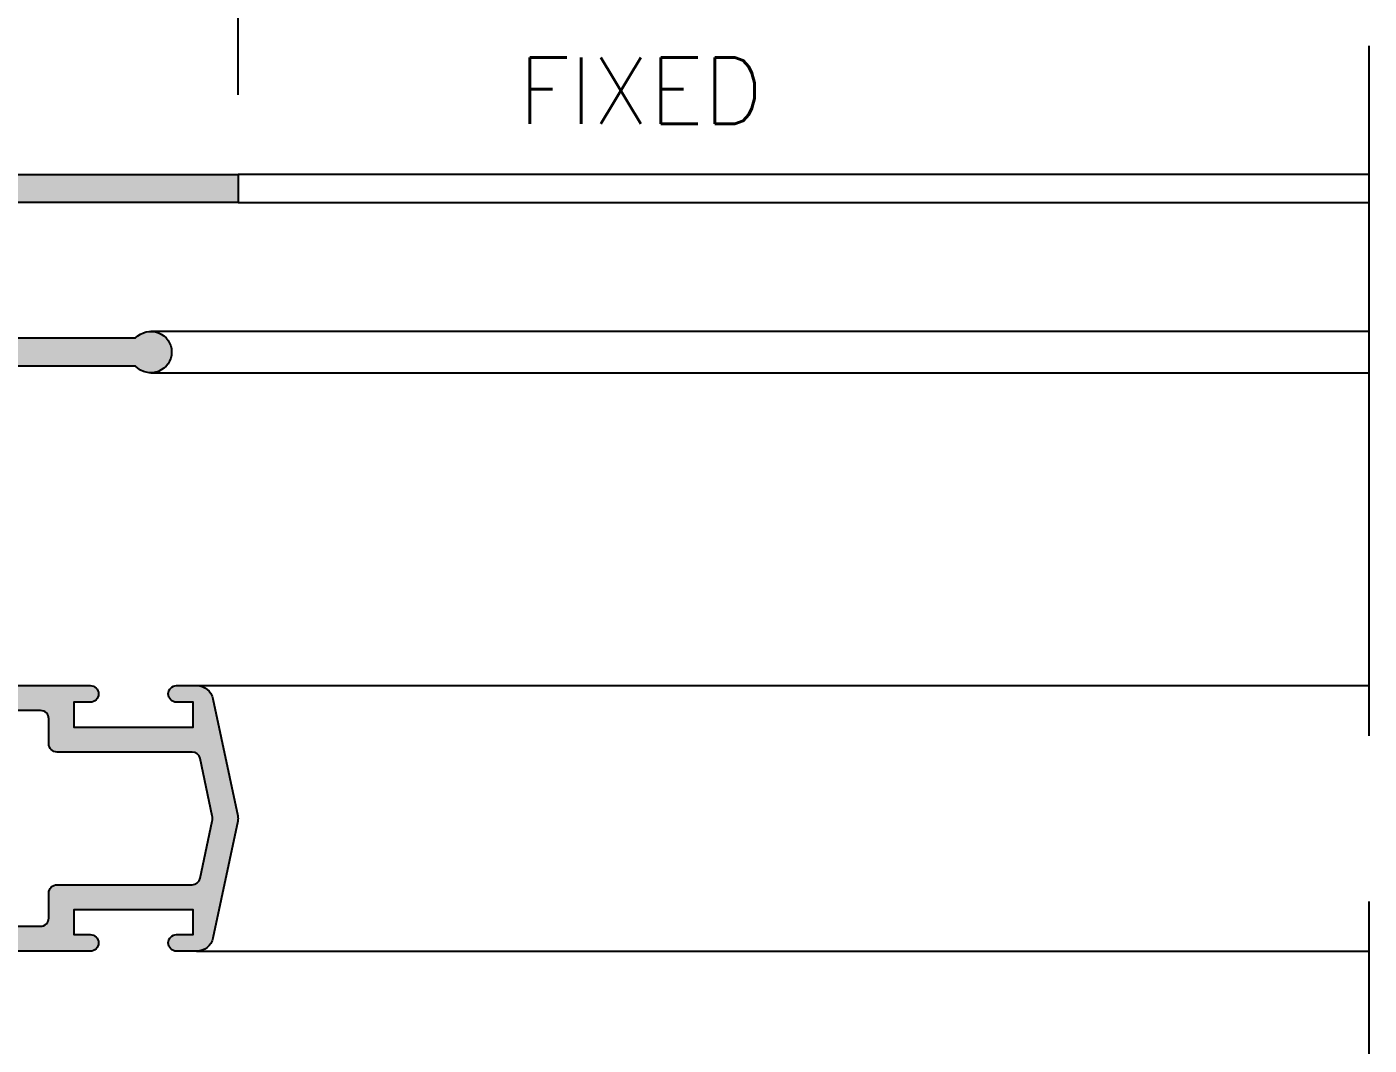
# Model space of a CAD drawing. Header units: centimetres. Extents: x -10126 to 3518, y -12053 to -9298.
# Drawn here: x -111.4 to 131.2, y -10352.7 to -10168.6 of the extents above; entities that cross this region are included whole.
import ezdxf

# ---------------------------------------------------------------- set-up
doc = ezdxf.new("R2010")
doc.units = ezdxf.units.CM
doc.header["$LTSCALE"] = 100
doc.header["$MEASUREMENT"] = 0
doc.header["$PDMODE"] = 1
doc.linetypes.add('CENTER', pattern=[2, 1.25, -0.25, 0.25, -0.25])
doc.layers.add('DEFPOINT', color=7, linetype='Continuous', plot=False)
doc.layers.add('TEXT', color=3, linetype='Continuous')
doc.layers.add('WINDOW', color=1, linetype='Continuous')
doc.layers.get('0').freeze()
doc.styles.add('ALUM18', font='romans.shx', dxfattribs={"width": 0.8, "height": 18})
doc.styles.add('ROMANS', font='romans')
doc.dimstyles.new('ALUM18', dxfattribs={"dimtxt": 18, "dimasz": 25, "dimexe": 12, "dimexo": 12, "dimgap": 7, "dimtad": 1, "dimlfac": 0.2, "dimdsep": 46, "dimtxsty": 'ALUM18', "dimblk1": 'CLOSEDBLANK', "dimblk2": 'CLOSEDBLANK', "dimsah": 1, "dimcen": 2.5, "dimclrd": 1, "dimclre": 1, "dimclrt": 3, "dimadec": 0, "dimazin": 0, "dimtfac": 1, "dimtofl": 0, "dimtmove": 1, "dimatfit": 3, "dimldrblk": 'CLOSEDBLANK', "dimfxl": 1, "dimtolj": 1, "dimtzin": 0, "dimarcsym": 0})

# ---------------------------------------------------------------- blocks, each defined once
blk = doc.blocks.new('_CLOSEDBLANK')
at = {"color": 0, "linetype": 'ByBlock'}
for p, q in [((-1, 0.1666666666666667), (0, 0)), ((-1, 0.1666666666666667), (-1, -0.1666666666666667)), ((0, 0), (-1, -0.1666666666666667))]:
    blk.add_line(p, q, dxfattribs=at)
blk = doc.blocks.new('*D36')
at = {"color": 1, "lineweight": -2, "transparency": 16777216}
for p, q in [((95.78405437219772, 1001.158159111214), (95.78405437219772, 1033.466972371238)), ((275.7840543721977, 1001.158159111214), (275.7840543721977, 1033.466972371238)), ((110.7840543721977, 1021.466972371238), (260.7840543721977, 1021.466972371238))]:
    blk.add_line(p, q, dxfattribs=at)
at = {"layer": 'DEFPOINT', "color": 0, "transparency": 16777216}
for p in [(275.7840543721977, 1021.466972371238), (95.78405437219772, 989.1581591112135), (275.7840543721977, 989.1581591112135)]:
    blk.add_point(p, dxfattribs=at)
at = {"color": 1, "lineweight": -2, "transparency": 16777216, "xscale": 15, "yscale": 15, "zscale": 15, "rotation": 180}
blk.add_blockref('_CLOSEDBLANK', (95.78405437219772, 1021.466972371238), dxfattribs=at)
at = {"color": 1, "lineweight": -2, "transparency": 16777216, "xscale": 15, "yscale": 15, "zscale": 15}
blk.add_blockref('_CLOSEDBLANK', (275.7840543721977, 1021.466972371238), dxfattribs=at)
at = {"color": 3, "transparency": 16777216, "insert": (185.7840543721977, 1034.466972371238), "char_height": 12, "width": 21.986809852162, "attachment_point": 5, "style": 'ROMANS'}
blk.add_mtext('\\A1;72MM', dxfattribs=at)
blk = doc.blocks.new('A$C53B12845')
h = blk.add_hatch(color=256)
edge = h.paths.add_edge_path(flags=16)
edge.add_line((224.5340543721977, 907.1581591112135), (224.5340543721977, 877.1581591112135))
edge.add_arc((225.7840543721977, 877.1581591112135), 1.25, 180, 270)
edge.add_line((225.7840543721977, 875.9081591112135), (246.0340543721977, 875.9081591112135))
edge.add_arc((246.0340543721977, 877.1581591112135), 1.25, 270, 360)
edge.add_line((247.2840543721977, 877.1581591112135), (247.2840543721977, 880.9081591112135))
edge.add_arc((248.5340543721977, 880.9081591112135), 1.25, 90, 180, ccw=False)
edge.add_line((248.5340543721977, 882.1581591112135), (268.85437010022, 882.1581591112135))
edge.add_arc((268.8543701002199, 883.408159111212), 1.249999999998408, 270.0000000000026, 348.0000000637264)
edge.add_line((270.0770546014246, 883.14826949905), (271.9093038932479, 891.7683247346667))
edge.add_arc((270.0752771414681, 892.1581591530324), 1.874999999996328, 348.000000059883, 372.0000000598851)
edge.add_line((271.9093038924329, 892.5479935752319), (270.0770545976411, 901.1680487260983))
edge.add_arc((268.8543700970174, 900.9081591112183), 1.249999999995209, 12.00000006367254, 89.99999999994529)
edge.add_line((268.8543700970185, 902.1581591112135), (248.5340543721977, 902.1581591112135))
edge.add_arc((248.5340543721977, 903.4081591112135), 1.25, 180, 270, ccw=False)
edge.add_line((247.2840543721977, 903.4081591112135), (247.2840543721977, 907.1581591112135))
edge.add_arc((246.0340543721977, 907.1581591112135), 1.25, 0, 90)
edge.add_line((246.0340543721977, 908.4081591112135), (225.7840543721977, 908.4081591112135))
edge.add_arc((225.7840543721977, 907.1581591112135), 1.25, 90, 180)
edge = h.paths.add_edge_path()
edge.add_arc((262.6590543721722, 962.4081591112135), 3.125000000000123, -137.15635695640577, 137.1563569564057, ccw=False)
edge.add_line((260.3677665246942, 960.2831591112135), (226.4090543721977, 960.2831591112135))
edge.add_arc((226.4090543721977, 958.4081591112135), 1.875, 90, 180)
edge.add_line((224.5340543721977, 958.4081591112135), (224.5340543721977, 912.1581591112135))
edge.add_line((224.5340543721977, 912.1581591112135), (253.5340543721977, 912.1581591112135))
edge.add_arc((253.5340543721977, 910.9081591112135), 1.25, -90, 90, ccw=False)
edge.add_line((253.5340543721977, 909.6581591112135), (251.0340543721977, 909.6581591112135))
edge.add_line((251.0340543721977, 909.6581591112135), (251.0340543721977, 905.9081591112135))
edge.add_line((251.0340543721977, 905.9081591112135), (269.0340543721977, 905.9081591112135))
edge.add_line((269.0340543721977, 905.9081591112135), (269.0340543721977, 909.6581591112135))
edge.add_line((269.0340543721977, 909.6581591112135), (266.5340543721977, 909.6581591112135))
edge.add_arc((266.5340543721977, 910.9081591112135), 1.25, 90, 270, ccw=False)
edge.add_line((266.5340543721977, 912.1581591112135), (269.5503516712051, 912.1581591112135))
edge.add_arc((269.5503516711948, 909.6581591112126), 2.500000000000909, 11.999999999766885, 89.99999999976421, ccw=False)
edge.add_line((271.9957206730323, 910.1779383382473), (275.7430811235972, 892.5479935315034))
edge.add_arc((273.9090543721784, 892.1581591113292), 1.875000000019331, -3.533102699293522e-09, 11.999999996466897, ccw=False)
edge.add_arc((273.9090543721784, 892.1581591110979), 1.875000000019327, -11.999999996466897, 3.5329890124558005e-09, ccw=False)
edge.add_line((275.7430811235972, 891.7683246909237), (271.9957206730323, 874.1383798841653))
edge.add_arc((269.5503516712038, 874.6581591112072), 2.49999999999361, 270.00000000003, 348.0000000000272, ccw=False)
edge.add_line((269.5503516712051, 872.1581591112135), (266.5340543721977, 872.1581591112135))
edge.add_arc((266.5340543721977, 873.4081591112135), 1.25, 90, 270, ccw=False)
edge.add_line((266.5340543721977, 874.6581591112135), (269.0340543721977, 874.6581591112135))
edge.add_line((269.0340543721977, 874.6581591112135), (269.0340543721977, 878.4081591112135))
edge.add_line((269.0340543721977, 878.4081591112135), (251.0340543721977, 878.4081591112135))
edge.add_line((251.0340543721977, 878.4081591112135), (251.0340543721977, 874.6581591112135))
edge.add_line((251.0340543721977, 874.6581591112135), (253.5340543721977, 874.6581591112135))
edge.add_arc((253.5340543721977, 873.4081591112135), 1.25, -90, 90, ccw=False)
edge.add_line((253.5340543721977, 872.1581591112135), (224.5340543721977, 872.1581591112135))
edge.add_line((224.5340543721977, 872.1581591112135), (224.5340543721977, 799.6581591112135))
edge.add_line((224.5340543721977, 799.6581591112135), (253.5340543721977, 799.6581591112135))
edge.add_arc((253.5340543721977, 798.4081591112135), 1.25, -90, 90, ccw=False)
edge.add_line((253.5340543721977, 797.1581591112135), (251.0340543721977, 797.1581591112135))
edge.add_line((251.0340543721977, 797.1581591112135), (251.0340543721977, 793.4081591112135))
edge.add_line((251.0340543721977, 793.4081591112135), (269.0340543721977, 793.4081591112135))
edge.add_line((269.0340543721977, 793.4081591112135), (269.0340543721977, 797.1581591112135))
edge.add_line((269.0340543721977, 797.1581591112135), (266.5340543721977, 797.1581591112135))
edge.add_arc((266.5340543721977, 798.4081591112135), 1.25, 90, 270, ccw=False)
edge.add_line((266.5340543721977, 799.6581591112135), (269.5503516712051, 799.6581591112135))
edge.add_arc((269.550351671195, 797.1581591112129), 2.500000000000682, 11.99999999976228, 89.99999999976683, ccw=False)
edge.add_line((271.9957206730323, 797.6779383382473), (275.7430811235972, 780.0479935315034))
edge.add_arc((273.9090543721784, 779.6581591113292), 1.875000000019331, -3.533102699293522e-09, 11.999999996466897, ccw=False)
edge.add_arc((273.9090543721784, 779.6581591110979), 1.875000000019327, -11.999999996466897, 3.5329890124558005e-09, ccw=False)
edge.add_line((275.7430811235972, 779.2683246909237), (271.9957206730323, 761.6383798841653))
edge.add_arc((269.5503516712039, 762.158159111207), 2.499999999993531, 270.00000000002865, 348.0000000000295, ccw=False)
edge.add_line((269.5503516712051, 759.6581591112135), (266.5340543721977, 759.6581591112135))
edge.add_arc((266.5340543721977, 760.9081591112135), 1.25, 90, 270, ccw=False)
edge.add_line((266.5340543721977, 762.1581591112135), (269.0340543721977, 762.1581591112135))
edge.add_line((269.0340543721977, 762.1581591112135), (269.0340543721977, 765.9081591112135))
edge.add_line((269.0340543721977, 765.9081591112135), (251.0340543721977, 765.9081591112135))
edge.add_line((251.0340543721977, 765.9081591112135), (251.0340543721977, 762.1581591112135))
edge.add_line((251.0340543721977, 762.1581591112135), (253.5340543721977, 762.1581591112135))
edge.add_arc((253.5340543721977, 760.9081591112135), 1.25, -90, 90, ccw=False)
edge.add_line((253.5340543721977, 759.6581591112135), (224.5340543721977, 759.6581591112135))
edge.add_line((224.5340543721977, 759.6581591112135), (224.5340543721977, 732.7831591112135))
edge.add_arc((226.4090543721977, 732.7831591112135), 1.875, 180, 270)
edge.add_line((226.4090543721977, 730.9081591112135), (275.7840543721977, 730.9081591112135))
edge.add_line((275.7840543721977, 730.9081591112135), (275.7840543721977, 726.6581591112135))
edge.add_line((275.7840543721977, 726.6581591112135), (170.7840543721977, 726.6581591112135))
edge.add_line((170.7840543721977, 726.6581591112135), (170.7840543721977, 743.4081591112135))
edge.add_line((170.7840543721977, 743.4081591112135), (171.5340543721977, 744.1581591112135))
edge.add_line((171.5340543721977, 744.1581591112135), (170.7840543721977, 744.9081591112135))
edge.add_line((170.7840543721977, 744.9081591112135), (170.7840543721977, 754.7831591112135))
edge.add_arc((172.6590543721977, 754.7831591112135), 1.875, 0, 180, ccw=False)
edge.add_line((174.5340543721977, 754.7831591112135), (174.5340543721977, 730.9081591112135))
edge.add_line((174.5340543721977, 730.9081591112135), (187.5347591490427, 730.9081591112135))
edge.add_line((187.5347591490427, 730.9081591112135), (187.5347591490427, 738.9081591112135))
edge.add_arc((189.4097591490427, 738.9081591112135), 1.875, 0, 180, ccw=False)
edge.add_line((191.2847591490427, 738.9081591112135), (191.2847591490427, 730.9081591112135))
edge.add_line((191.2847591490427, 730.9081591112135), (220.2840543721977, 730.9081591112135))
edge.add_line((220.2840543721977, 730.9081591112135), (220.2840543721977, 984.9081591112135))
edge.add_line((220.2840543721977, 984.9081591112135), (191.2840543721977, 984.9081591112135))
edge.add_line((191.2840543721977, 984.9081591112135), (191.2840543721977, 976.9081591112135))
edge.add_arc((189.4090543721977, 976.9081591112135), 1.875, -180, 0, ccw=False)
edge.add_line((187.5340543721977, 976.9081591112135), (187.5340543721977, 984.9081591112135))
edge.add_line((187.5340543721977, 984.9081591112135), (174.5340543721977, 984.9081591112135))
edge.add_line((174.5340543721977, 984.9081591112135), (174.5340543721977, 961.0331591112135))
edge.add_arc((172.6590543721977, 961.0331591112135), 1.875, -180, 0, ccw=False)
edge.add_line((170.7840543721977, 961.0331591112135), (170.7840543721977, 970.9081591112135))
edge.add_line((170.7840543721977, 970.9081591112135), (171.5340543721977, 971.6581591112135))
edge.add_line((171.5340543721977, 971.6581591112135), (170.7840543721977, 972.4081591112135))
edge.add_line((170.7840543721977, 972.4081591112135), (170.7840543721977, 984.9081591112135))
edge.add_line((170.7840543721977, 984.9081591112135), (99.53405437219772, 984.9081591112135))
edge.add_line((99.53405437219772, 984.9081591112135), (99.53405437219772, 980.4081591112135))
edge.add_line((99.53405437219772, 980.4081591112135), (95.78405437219772, 980.4081591112135))
edge.add_line((95.78405437219772, 980.4081591112135), (95.78405437219772, 989.1581591112135))
edge.add_line((95.78405437219772, 989.1581591112135), (275.7840543721977, 989.1581591112135))
edge.add_line((275.7840543721977, 989.1581591112135), (275.7840543721977, 984.9081591112135))
edge.add_line((275.7840543721977, 984.9081591112135), (226.4090543721977, 984.9081591112135))
edge.add_arc((226.4090543721977, 983.0331591112135), 1.875, 90, 180)
edge.add_line((224.5340543721977, 983.0331591112135), (224.5340543721977, 966.4081591112135))
edge.add_arc((226.4090543721977, 966.4081591112135), 1.875, 180, 270)
edge.add_line((226.4090543721977, 964.5331591112135), (260.3677665246942, 964.5331591112135))
edge = h.paths.add_edge_path(flags=16)
edge.add_line((224.5340543721977, 794.6581591112135), (224.5340543721977, 764.6581591112135))
edge.add_arc((225.7840543721977, 764.6581591112135), 1.25, 180, 270)
edge.add_line((225.7840543721977, 763.4081591112135), (246.0340543721977, 763.4081591112135))
edge.add_arc((246.0340543721977, 764.6581591112135), 1.25, 270, 360)
edge.add_line((247.2840543721977, 764.6581591112135), (247.2840543721977, 768.4081591112135))
edge.add_arc((248.5340543721977, 768.4081591112135), 1.25, 90, 180, ccw=False)
edge.add_line((248.5340543721977, 769.6581591112135), (268.85437010022, 769.6581591112135))
edge.add_arc((268.8543701002199, 770.908159111212), 1.249999999998408, 270.0000000000026, 348.0000000637264)
edge.add_line((270.0770546014246, 770.64826949905), (271.9093038932479, 779.2683247346667))
edge.add_arc((270.0752771414681, 779.6581591530324), 1.874999999996328, 348.000000059883, 372.0000000598851)
edge.add_line((271.9093038924329, 780.0479935752319), (270.0770545976411, 788.6680487260983))
edge.add_arc((268.8543700970174, 788.4081591112183), 1.249999999995209, 12.00000006367254, 89.99999999994529)
edge.add_line((268.8543700970185, 789.6581591112135), (248.5340543721977, 789.6581591112135))
edge.add_arc((248.5340543721977, 790.9081591112135), 1.25, 180, 270, ccw=False)
edge.add_line((247.2840543721977, 790.9081591112135), (247.2840543721977, 794.6581591112135))
edge.add_arc((246.0340543721977, 794.6581591112135), 1.25, 0, 90)
edge.add_line((246.0340543721977, 795.9081591112135), (225.7840543721977, 795.9081591112135))
edge.add_arc((225.7840543721977, 794.6581591112135), 1.25, 90, 180)
at = {"color": 1, "linetype": 'CENTER'}
blk.add_line((446.1327178730571, 704.6197545051054), (446.1327178730571, 1008.521610291364), dxfattribs=at)
at = {"color": 1}
for p, q in [((446.1327178730571, 989.1581591112135), (275.7840543721977, 989.1581591112135)), ((275.7840543721977, 984.9081591112135), (446.1327178730571, 984.9081591112135)), ((262.6590543721977, 965.5331591112135), (446.1327178730571, 965.5331591112135)), ((262.6590543721977, 959.2831591112135), (446.1327178730571, 959.2831591112135)), ((269.5503516712051, 912.1581591112135), (446.1327178730571, 912.1581591112135, 36.74899666186335)), ((269.5503516712051, 872.1581591112135), (446.1327178730571, 872.1581591112135, 36.74899666186335))]:
    blk.add_line(p, q, dxfattribs=at)
at = {"color": 7}
for points in [[(224.5340543721977, 912.1581591112135), (253.5340543721977, 912.1581591112135, -1), (253.5340543721977, 909.6581591112135), (251.0340543721977, 909.6581591112135), (251.0340543721977, 905.9081591112135), (269.0340543721977, 905.9081591112135), (269.0340543721977, 909.6581591112135), (266.5340543721977, 909.6581591112135, -1), (266.5340543721977, 912.1581591112135), (269.5503516712051, 912.1581591112135, -0.3541185725306922), (271.9957206730323, 910.1779383382473), (275.7430811235972, 892.5479935315034, -0.05240777928304118), (275.7840543721977, 892.1581591112135, -0.05240777928304118), (275.7430811235972, 891.7683246909237), (271.9957206730323, 874.1383798841653, -0.3541185725306924), (269.5503516712051, 872.1581591112135), (266.5340543721977, 872.1581591112135, -1), (266.5340543721977, 874.6581591112135), (269.0340543721977, 874.6581591112135), (269.0340543721977, 878.4081591112135), (251.0340543721977, 878.4081591112135), (251.0340543721977, 874.6581591112135), (253.5340543721977, 874.6581591112135, -1), (253.5340543721977, 872.1581591112135), (224.5340543721977, 872.1581591112135)], [(95.78405437219772, 989.1581591112135), (275.7840543721977, 989.1581591112135), (275.7840543721977, 984.9081591112135), (226.4090543721977, 984.9081591112135, 0.4142135623730951)], [(226.4090543721977, 964.5331591112135), (260.3677665246942, 964.5331591112135, -2.548841339989742), (260.3677665246942, 960.2831591112135), (226.4090543721977, 960.2831591112135, 0.4142135623730951)]]:
    blk.add_lwpolyline(points, format="xyb", dxfattribs=at)
blk.add_lwpolyline([(224.5340543721977, 907.1581591112135), (224.5340543721977, 877.1581591112135, 0.4142135623730955), (225.7840543721977, 875.9081591112135), (246.0340543721977, 875.9081591112135, 0.4142135623730992), (247.2840543721977, 877.1581591112135), (247.2840543721977, 880.9081591112135, -0.4142135623730984), (248.5340543721977, 882.1581591112135), (268.85437010022, 882.1581591112135, 0.3541185728436177), (270.0770546014246, 883.14826949905), (271.9093038932479, 891.7683247346667, 0.1051042352656856), (271.9093038924329, 892.5479935752319), (270.0770545976411, 901.1680487260983, 0.3541185722177677), (268.8543700970185, 902.1581591112135), (248.5340543721977, 902.1581591112135, -0.4142135623730917), (247.2840543721977, 903.4081591112135), (247.2840543721977, 907.1581591112135, 0.4142135623730909), (246.0340543721977, 908.4081591112135), (225.7840543721977, 908.4081591112135, 0.4142135623730944)], format="xyb", close=True, dxfattribs=at)
at = {"color": 7, "style": 'ROMANS'}
blk.add_text('FIXED', height=10, dxfattribs=at).set_placement((318.0095234245236, 996.7798082101599, 250.0000000000001))
dim = blk.add_linear_dim(base=(275.7840543721977, 1021.466972371238), p1=(95.78405437219772, 989.1581591112135), p2=(275.7840543721977, 989.1581591112135), text='72MM', dimstyle='ALUM18', override={"dimtxt": 12, "dimasz": 15, "dimlfac": 0.4, "dimtxsty": 'ROMANS'})
dim.commit()
dim.dimension.update_dxf_attribs({"geometry": '*D36', "text_midpoint": (185.7840543721977, 1034.466972371238)})
blk = doc.blocks.new('A$C036B1D05')
at = {"layer": 'WINDOW', "xscale": 1.200000000000728, "yscale": 1.200000000000728, "zscale": 1.200000000000728}
blk.add_blockref('A$C53B12845', (15.41075253840245, -1447.065942350449, 2.911458058197604e-07), dxfattribs=at)

msp = doc.modelspace()

# ---------------------------------------------------------------- block references
at = {"layer": 'TEXT'}
msp.add_blockref('A$C036B1D05', (-419.6008844464995, -9935.19878843075, -1.019010320292863e-06), dxfattribs=at)

doc.saveas('drawing.dxf')
